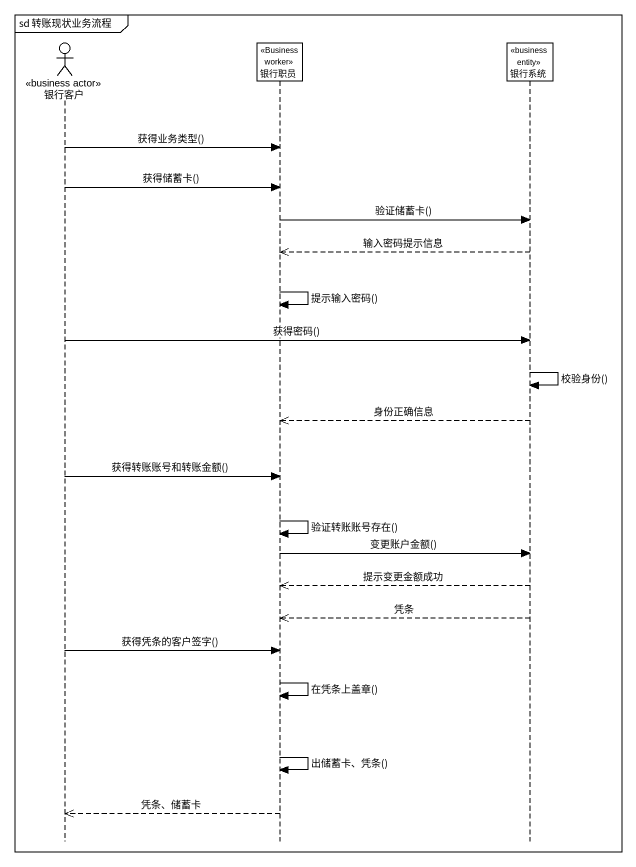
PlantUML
@startuml
mainframe sd 转账现状业务流程
hide footbox
actor 银行客户 <<business actor>>
participant 银行职员 <<Business worker>>
participant 银行系统 <<business entity>>

银行客户 -> 银行职员 : 获得业务类型()
银行客户 -> 银行职员 : 获得储蓄卡()
银行职员 -> 银行系统 : 验证储蓄卡()
银行系统 -->> 银行职员 : 输入密码提示信息
银行职员 -> 银行职员 : 提示输入密码()
银行客户 -> 银行系统 : 获得密码()
银行系统 -> 银行系统 : 校验身份()
银行系统 -->> 银行职员 : 身份正确信息
银行客户 -> 银行职员 : 获得转账账号和转账金额()
银行职员 -> 银行职员 : 验证转账账号存在()
银行职员 -> 银行系统 : 变更账户金额()
银行系统 -->> 银行职员 : 提示变更金额成功
银行系统 -->> 银行职员 : 凭条
银行客户 -> 银行职员 : 获得凭条的客户签字()
银行职员 -> 银行职员 : 在凭条上盖章()
银行职员 -> 银行职员 : 出储蓄卡、凭条()
银行职员 -->> 银行客户 : 凭条、储蓄卡
@enduml
